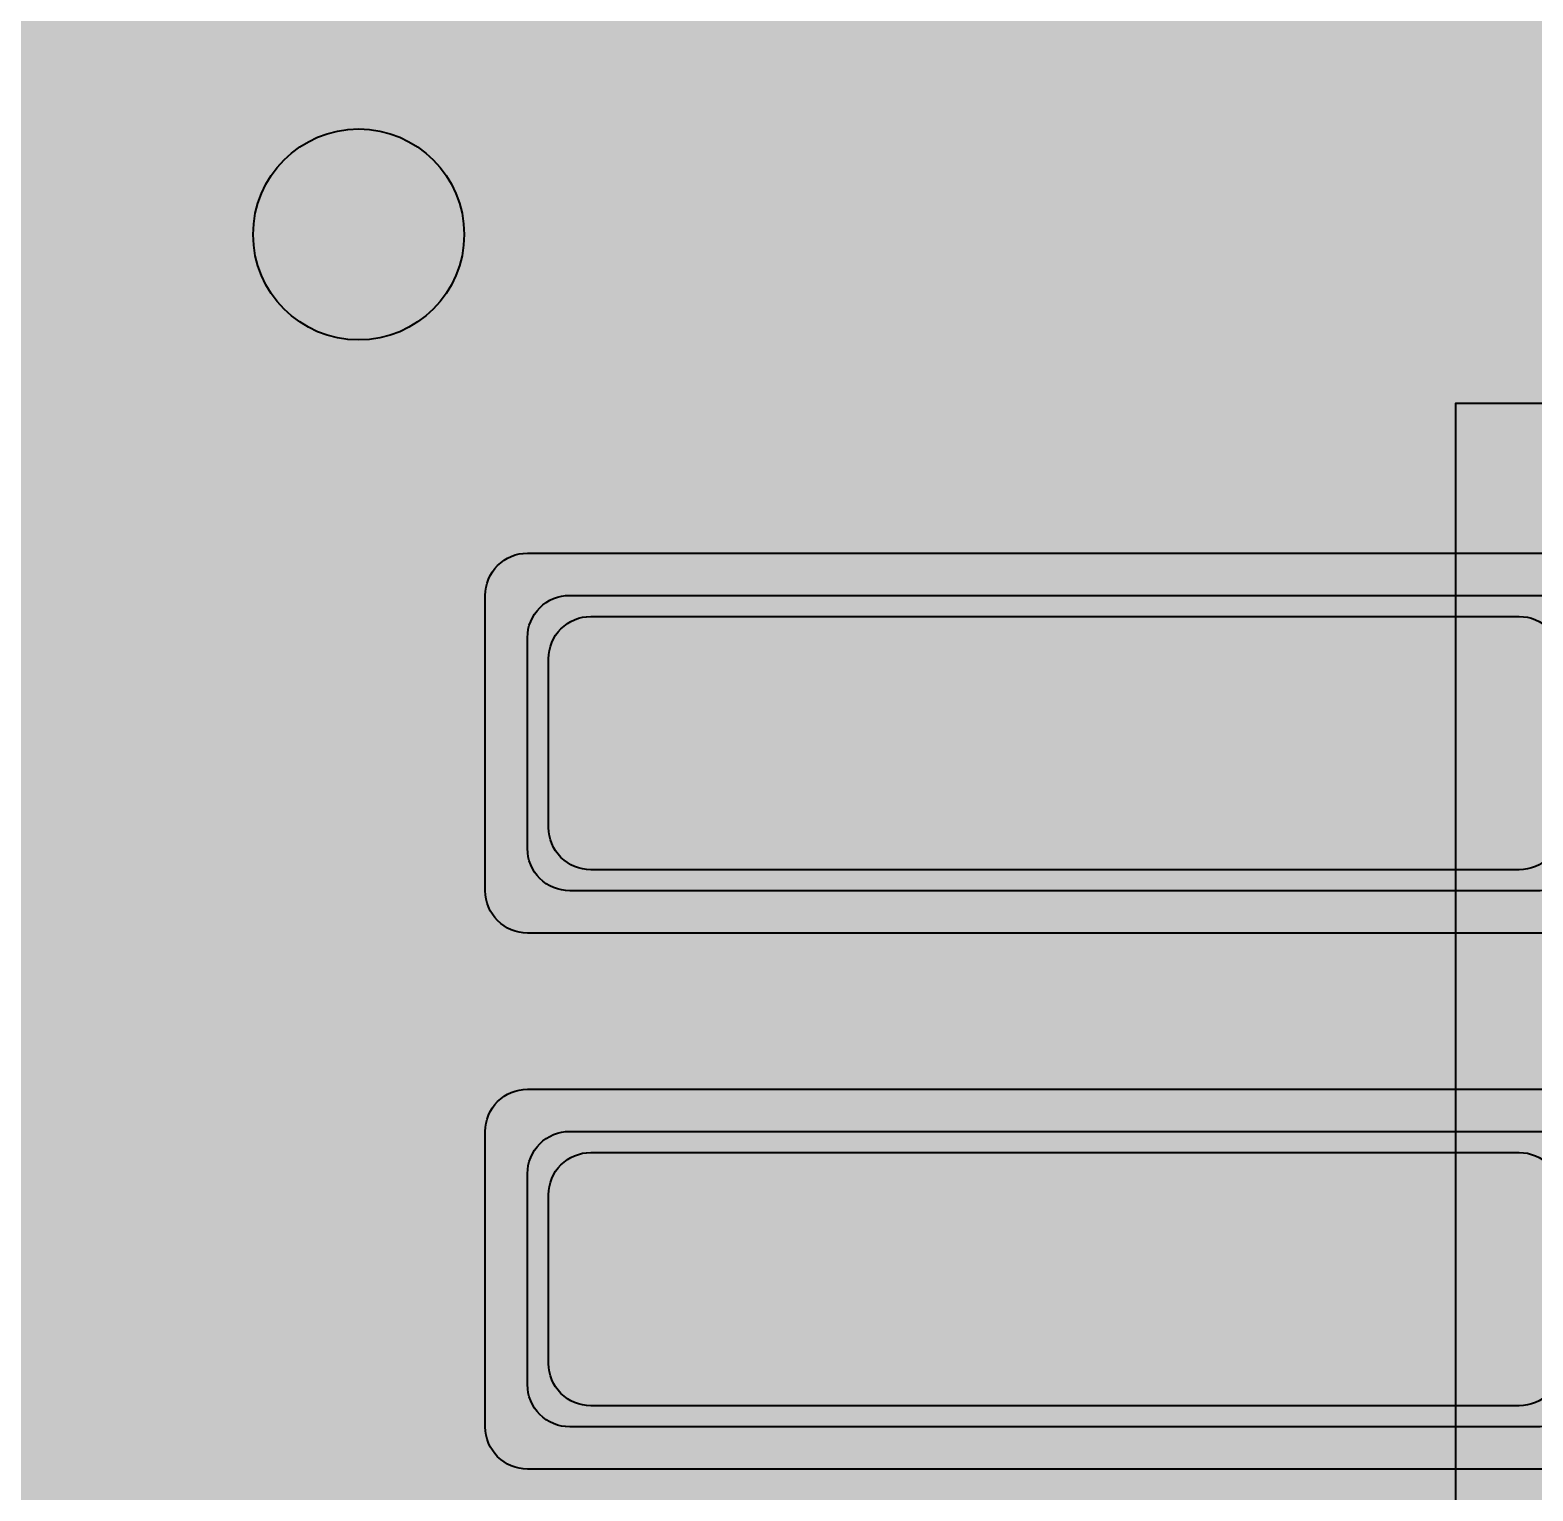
# Model space of a CAD drawing. Extents: x -28 to 199, y -61 to 255.
# Drawn here: x 136.471 to 140.033, y 102.673 to 106.134 of the extents above; entities that cross this region are included whole.
import ezdxf
from ezdxf.enums import TextEntityAlignment as Align

# ---------------------------------------------------------------- set-up
doc = ezdxf.new("R2010")
doc.units = 0
doc.header["$MEASUREMENT"] = 0
for name, color, linetype in [('ASSEMBLY_OUTLINES_TOP', 102, 'CONTINUOUS'), ('ASSEMBLY_PART_NUMBERS_BTM', 191, 'CONTINUOUS'), ('ASSEMBLY_PART_NUMBERS_TOP', 102, 'CONTINUOUS'), ('DRILL_DRAWING', 21, 'CONTINUOUS'), ('GENERATED_SILKSCREEN_BTM', 255, 'CONTINUOUS'), ('GENERATED_SILKSCREEN_TOP', 140, 'CONTINUOUS'), ('MOUNTING_HOLES_LAYER_2', 42, 'CONTINUOUS'), ('MOUNTING_HOLES_LAYER_3', 42, 'CONTINUOUS'), ('MOUNTING_HOLES_LAYER_BOT21', 42, 'CONTINUOUS'), ('MOUNTING_HOLES_LAYER_TOP', 42, 'CONTINUOUS'), ('PART_PADS_SMD_TOP', 150, 'CONTINUOUS'), ('PIN_NUMBERS_BTM', 8, 'CONTINUOUS'), ('PIN_NUMBERS_TOP', 8, 'CONTINUOUS'), ('PLACEMENT_OUTLINES_TOP', 130, 'CONTINUOUS'), ('PLANE_DATA_LAYER_2', 230, 'CONTINUOUS'), ('PLANE_SHAPES_LAYER_2', 230, 'CONTINUOUS'), ('PLANE_SHAPES_LAYER_3', 81, 'CONTINUOUS'), ('SILKSCREEN_OUTLINES_TOP', 150, 'CONTINUOUS'), ('SILKSCREEN_REF_DES_BTM', 211, 'CONTINUOUS'), ('SILKSCREEN_REF_DES_TOP', 150, 'CONTINUOUS'), ('SOLDERMASK_PADS_TOP', 180, 'CONTINUOUS'), ('SOLDERPASTE_PADS_TOP', 180, 'CONTINUOUS'), ('TRACES_LAYER_2', 230, 'CONTINUOUS'), ('TRACES_LAYER_3', 81, 'CONTINUOUS'), ('TRACES_LAYER_BOTTOM', 10, 'CONTINUOUS'), ('TRACES_LAYER_TOP', 150, 'CONTINUOUS')]:
    doc.layers.add(name, color=color, linetype=linetype)
doc.styles.add('COURIER_NEW', font='COUR.TTF')
doc.styles.add('VERIBEST_GERBER_0', font='txt')

msp = doc.modelspace()

# ---------------------------------------------------------------- hatches: boundary and pattern name
at = {"layer": 'MOUNTING_HOLES_LAYER_2'}
h = msp.add_hatch(color=256, dxfattribs=at)
edge = h.paths.add_edge_path()
edge.add_arc((137.25, 105.650002), 0.25, 0, 360)
at = {"layer": 'MOUNTING_HOLES_LAYER_3'}
h = msp.add_hatch(color=256, dxfattribs=at)
edge = h.paths.add_edge_path()
edge.add_arc((137.25, 105.650002), 0.25, 0, 360)
at = {"layer": 'MOUNTING_HOLES_LAYER_BOT21'}
h = msp.add_hatch(color=256, dxfattribs=at)
edge = h.paths.add_edge_path()
edge.add_arc((137.25, 105.650002), 0.25, 0, 360)
at = {"layer": 'MOUNTING_HOLES_LAYER_TOP'}
h = msp.add_hatch(color=256, dxfattribs=at)
edge = h.paths.add_edge_path()
edge.add_arc((137.25, 105.650002), 0.25, 0, 360)
at = {"layer": 'PLANE_DATA_LAYER_2'}
h = msp.add_hatch(color=256, dxfattribs=at)
h.paths.add_polyline_path([(136.977938, 104.900788, -0.0425166317903881), (136.97684, 104.887899, 0.0425189371191998), (136.969634, 104.803321), (136.969634, 103.8357, -0.1989099556854013), (136.947316, 103.781819), (133.471447, 100.30595, 0.1989122151386173), (133.325, 99.952397), (133.325, 93.813669, -0.1989099556853327), (133.302682, 93.759788), (129.846447, 90.303553, 0.1989122151386193), (129.7, 89.95), (129.7, 82.880885, -0.1989099556853327), (129.677682, 82.827004), (125.372996, 78.522318, -0.1989133663344686), (125.319114, 78.5), (124.008004, 78.5, -0.414213562373095), (123.931804, 78.5762), (123.931804, 78.576201, -0.198909955685367), (123.954122, 78.630082), (124.017393, 78.693353, 0.19891218827251), (124.141873, 78.993873), (124.141873, 81.897836, 0.1989121882725186), (124.017393, 82.198356), (121.315166, 84.900583, 0.1989121882725186), (121.014646, 85.025063), (118.085686, 85.025063, 0.1989121882725125), (117.785166, 84.900583), (115.869335, 82.984752, -0.1989133663344686), (115.815453, 82.962434), (111.980365, 82.962434, 0.1989121882725186), (111.679845, 82.837954), (103.605966, 74.764075, -0.6681819935816116), (103.475884, 74.817956), (103.475884, 75.719902, -0.198909955685367), (103.498202, 75.773783), (112.132258, 84.407839, 0.1989121882725186), (112.256738, 84.708359), (112.256738, 87.766792, -0.5791985093720466), (112.371403, 87.832571, 0.9207095428459576), (113.229816, 89.056434, -0.4687192040466884), (113.229816, 89.173566, 0.4687157595514411), (113.229816, 90.326434, -0.4687192040466884), (113.229816, 90.443566, 0.606460415148791), (112.947726, 91.743467, -0.3380635491738142), (112.891615, 91.816971), (112.891615, 91.816972, -0.1989099556853327), (112.913933, 91.870853), (113.850887, 92.807807, -0.4969605349260798), (113.971222, 92.791213, 0.0686227819462532), (114.033421, 92.709116), (117.000682, 89.741856, -0.198909955685367), (117.023, 89.687975), (117.023, 88.767429, -0.228048003750335), (116.994354, 88.707889, 2.854432025872091), (117.805646, 88.707889, -0.228048003750335), (117.777, 88.767429), (117.777, 89.875696, 0.1989121654681639), (117.666579, 90.142275), (114.699318, 93.109536, -0.1989099556853327), (114.677, 93.163417), (114.677, 100.732571, -0.228048003750335), (114.705646, 100.792111, 0.8407221043194625), (114.090183, 101.915205, -0.5141069145394279), (113.989386, 101.987326), (113.989386, 107.618063, -0.6172571328269955), (114.111169, 107.679126, 1.9943987198418727), (114.111169, 108.720874, -0.617257132826957), (113.989386, 108.781937), (113.989386, 126.654985, 0.032533120066096), (113.985795, 126.710116, -0.0325342524810923), (113.985151, 126.720001), (113.985151, 126.720002, -0.6681819935815638), (114.115233, 126.773883), (114.280695, 126.608421, 0.1989121654681736), (114.547274, 126.498), (122.056386, 126.498, -0.1989133663344687), (122.110268, 126.475682), (126.281524, 122.304426, -0.198909955685367), (126.303842, 122.250545), (126.303842, 122.119158, 0.1236662247943365), (126.348588, 121.941012, -0.1606780001424822), (126.356831, 121.893987, 0.3606560929037287), (126.788539, 121.185359, -0.7687174069834758), (126.778046, 121.038457, 7.647506935409171), (127.111461, 121.014641, -0.7687174069834617), (127.121954, 121.161543, 0.6405844281364371), (127.405646, 122.307889, -0.2280480037503427), (127.377, 122.367429), (127.377, 126.6738, -0.414213562373095), (127.4532, 126.75), (128.865978, 126.75, -0.414213562373095), (128.942178, 126.6738), (128.942178, 126.673799, -0.1989099556854013), (128.91986, 126.619918), (128.533421, 126.233479, 0.1989121654681667), (128.423, 125.9669), (128.423, 123.567429, -0.2280480037503427), (128.394354, 123.507889, 2.8544320258721156), (129.205646, 123.507889, -0.2280480037503427), (129.177, 123.567429), (129.177, 125.779179, -0.1989099556854013), (129.199318, 125.83306), (129.986579, 126.62032, 0.0741021212229936), (130.052722, 126.70963, -0.277099918590679), (130.119973, 126.75), (130.174273, 126.75, -0.403683824490227), (130.250423, 126.676549, 0.1956893404127855), (130.451391, 126.229628, -0.2050724899553478), (130.475, 126.174486), (130.475, 122.295253, 0.1989121882725126), (130.59948, 121.994733), (131.330527, 121.263686, -0.1989099556854013), (131.352845, 121.209805), (131.352845, 114.763663, -0.8295497216643613), (131.205645, 114.735997, 0.8295609199568306), (129.95, 114.500001), (129.95, 114.499999, 0.8295609199568306), (131.205645, 114.264003, -0.8295497216643613), (131.352845, 114.236337), (131.352845, 111.668815, -0.198909955685367), (131.330527, 111.614934), (130.692799, 110.977206, 0.1989121882725064), (130.568319, 110.676686), (130.568319, 108.164856, -0.5413714910477632), (130.461467, 108.095093, 0.5413712452295936), (129.55, 107.500001), (129.55, 107.499999, 0.5413712452295937), (130.461467, 106.904907, -0.5413714910477633), (130.568319, 106.835144), (130.568319, 97.583681, 0.1490008545897866), (130.64056, 97.346645, -0.1489978148350905), (130.653512, 97.304146), (130.653512, 97.304145, -0.1942207066511618), (130.632158, 97.251246, 0.5485069438402771), (130.888539, 96.185359, -0.7687174069834758), (130.878046, 96.038457, 7.647506935409185), (131.211461, 96.014641, -0.7687174069834617), (131.221954, 96.161543, 0.6100588580781182), (131.548609, 97.270372, -0.2050724899553477), (131.525, 97.325514), (131.525, 97.477, 0.1677021551964094), (131.434538, 97.739125, -0.1677006453007844), (131.418319, 97.786122), (131.418319, 99.596475, -0.6231693714019529), (131.541139, 99.656749, 0.6231768727902992), (132.75, 100.25, 0.2119397726903838), (132.503162, 100.806173, -0.3779195606310377), (132.491822, 100.906327, 0.943356937975585), (131.551481, 101.648536, -0.6897061753667568), (131.418319, 101.69915), (131.418319, 102.749052, -0.7432602490610456), (131.558052, 102.791123, 0.507237571601238), (132.605828, 102.741787, -0.1165650662333721), (132.633526, 102.76327, 0.0896815058504722), (132.757792, 102.84948), (133.304231, 103.395919, 0.1989121882725186), (133.428711, 103.696439), (133.428711, 113.150158, -0.198909955685367), (133.451029, 113.204039), (134.00052, 113.75353, 0.1989121882725125), (134.125, 114.05405), (134.125, 115.174486, -0.2050724899553477), (134.148609, 115.229628, 2.4974351542811806), (133.251391, 115.229628, -0.2050724899553478), (133.275, 115.174486), (133.275, 114.261653, -0.198909955685367), (133.252682, 114.207772), (132.703191, 113.658281, 0.1989121882725126), (132.578711, 113.357761), (132.578711, 103.904042, -0.1989099556853327), (132.556393, 103.850161), (132.460599, 103.754367, -0.3152207587686722), (132.374533, 103.739179, 0.3712566469041549), (131.558052, 103.508877, -0.7432602490609853), (131.418319, 103.550948), (131.418319, 110.469083, -0.1989099556854013), (131.440637, 110.522964), (132.078365, 111.160692, 0.1989121882725248), (132.202845, 111.461212), (132.202845, 119.995489, -0.6681819935816593), (132.332927, 120.04937), (136.401408, 115.980889, -0.1989099556853327), (136.423726, 115.927008), (136.423726, 114.512395, -0.1989099556853327), (136.401408, 114.458514), (135.933735, 113.990841, -0.6681819935816593), (135.803653, 114.044722), (135.803653, 114.044723, -0.0900388652559256), (135.808516, 114.071509, 4.621395072748782), (135.428491, 113.691484, -0.5237901792127903), (135.531477, 113.620147), (135.531477, 113.620146, -0.1989099556853327), (135.509159, 113.566265), (133.808701, 111.865807, 0.1989122151386246), (133.662254, 111.512254), (133.662254, 107.537746, 0.1989122151386246), (133.808701, 107.184193), (135.333909, 105.658985, -0.1650613667127099), (135.355574, 105.615061, 0.6437565302444234), (136.487538, 105.270109, -0.5051906878791393), (136.609743, 105.259398, 0.1480370251817164), (136.933858, 104.969889, -0.2917988228267626), (136.977938, 104.900789)], flags=0)
h.paths.add_polyline_path([(113.85, 87, -0.9999999999999999), (115.15, 87, -0.9999999999999999)], flags=0)
h.paths.add_polyline_path([(115.25, 125.5, -0.9999999999999999), (116.55000000000001, 125.5, -0.9999999999999999)], flags=0)
h.paths.add_polyline_path([(114.75, 123, -0.9999999999999999), (116.75, 123, -0.9999999999999999)], flags=0)
h.paths.add_polyline_path([(116.232776, 95.682577, 0.7726673183828902), (117.45, 95.999999), (117.45, 96, 0.7083066378647846), (116.29314, 96.40693, -0.531760018124995), (116.167224, 96.417423, 0.772667318382902), (114.95, 96.100001), (114.95, 96.1, 0.7083066378647764), (116.10686, 95.69307, -0.5317600181249857)], flags=0)
h.paths.add_polyline_path([(117.421331, 99.860255, 3.363991928619301), (117.304585, 100.560731, -0.5417095603560502), (117.178669, 100.539745, 3.3639919286193174), (117.295415, 99.839269, -0.5417095603560539)], flags=0)
h.paths.add_polyline_path([(117.44999999999999, 92.3, -0.9999999999999999), (118.75, 92.3, -0.9999999999999999)], flags=0)
h.paths.add_polyline_path([(119.55, 113.4, -0.9999999999999999), (120.85000000000001, 113.4, -0.9999999999999999)], flags=0)
h.paths.add_polyline_path([(119.75, 109.5, -0.9999999999999999), (121.25, 109.5, -0.9999999999999999)], flags=0)
h.paths.add_polyline_path([(120.35, 98.8, -0.9999999999999999), (121.65, 98.8, -0.9999999999999999)], flags=0)
h.paths.add_polyline_path([(120.35, 111.4, -0.9999999999999999), (121.65, 111.4, -0.9999999999999999)], flags=0)
h.paths.add_polyline_path([(120.457283, 123.057713, -0.5359062211731089), (120.330385, 123.05719, 1.3513703040546192), (119.123088, 121.573751, -0.3050494922752397), (119.170567, 121.503171), (119.170567, 121.50317, -0.198909955685367), (119.148249, 121.449289), (118.350727, 120.651767, 0.1989121882725187), (118.226247, 120.351247), (118.226247, 106.65885, -0.198909955685367), (118.203929, 106.604969), (117.471074, 105.872114, -0.205074051956066), (117.415388, 105.849817, 2.455220229755274), (118.05, 105.2), (118.05, 105.199998, 0.0059190874028198), (118.049817, 105.215386, -0.0058690278396138), (118.049796, 105.217175), (118.049796, 105.217193, -0.198909955685367), (118.072114, 105.271074), (118.951767, 106.150727, 0.1989121882725038), (119.076247, 106.451247), (119.076247, 120.143644, -0.198909955685367), (119.098565, 120.197525), (120.108818, 121.207778, -0.0494623730732118), (120.12045, 121.217311, 0.0494618080928846), (120.185326, 121.27048), (120.787867, 121.873021, 0.0494618080928846), (120.841036, 121.937897, -0.0494623730731728), (120.850569, 121.949529), (120.928926, 122.027886, -0.2050740519560306), (120.984612, 122.050183, 1.6971064696081972)], flags=0)
h.paths.add_polyline_path([(121.25, 117.75, -0.9999999999999999), (122.75, 117.75, -0.9999999999999999)], flags=0)
h.paths.add_polyline_path([(122.05, 111.4, -0.9999999999999999), (123.35000000000001, 111.4, -0.9999999999999999)], flags=0)
h.paths.add_polyline_path([(123.29571, 88.162026, 1.6796277836471416), (121.75, 89), (121.75, 88.999999, 0.2324567467697626), (122.139102, 88.20829, -0.3917746108587368), (122.156291, 88.106204, 0.1460189195089194), (122.05, 87.750001), (122.05, 87.75, 1.2874404369000827), (123.270422, 88.061638, -0.3917717789363406)], flags=0)
h.paths.add_polyline_path([(122.65, 105.6, 3.3327468859538776), (123.044022, 106.197474, -0.5991018826014798), (122.939092, 106.281417, 0.0458969718785636), (122.95, 106.399998), (122.95, 106.4, 0.9999999999999999), (121.65, 106.4, 0.2331537315633807), (121.904279, 105.88434, -0.74720291741978), (121.851814, 105.747931, 2.557353807463251), (122.45, 105.1, 0.2331537315633762), (122.195721, 105.61566, -0.74720291741978), (122.248186, 105.752069, 0.121739685827647), (122.555978, 105.802526, -0.599101882601538), (122.660908, 105.718583, 0.0458969718785636), (122.65, 105.600002)], flags=0)
h.paths.add_polyline_path([(123.776372, 102.215741, 2.268015238537925), (122.670454, 102.273947, -0.1736308664859839), (122.687772, 102.22558, -0.157828441953958), (122.673316, 102.180924, 1.8365540169308305), (123.763761, 102.123532, -0.3408039055902447)], flags=0)
h.paths.add_polyline_path([(125.85, 89.1, -0.9999999999999999), (127.15, 89.1, -0.9999999999999999)], flags=0)
h.paths.add_polyline_path([(126.05, 118.8, -0.9999999999999999), (127.35000000000001, 118.8, -0.9999999999999999)], flags=0)
h.paths.add_polyline_path([(126.25, 103.7, -0.9999999999999999), (127.55000000000001, 103.7, -0.9999999999999999)], flags=0)
h.paths.add_polyline_path([(126.35, 85.4, -0.9999999999999999), (127.65, 85.4, -0.9999999999999999)], flags=0)
h.paths.add_polyline_path([(126.35, 87.3, -0.9999999999999999), (127.65, 87.3, -0.9999999999999999)], flags=0)
h.paths.add_polyline_path([(126.75, 115.5, -0.9999999999999999), (128.25, 115.5, -0.9999999999999999)], flags=0)
h.paths.add_polyline_path([(127.25, 83.2, -0.9999999999999999), (128.55, 83.2, -0.9999999999999999)], flags=0)
h.paths.add_polyline_path([(129.5, 95.5), (129.5, 95.500001, 0.2347951257838049), (129.202889, 96.097823, -0.2347971625886518), (129.172702, 96.158562), (129.172702, 96.158563, -0.1989099556854013), (129.19502, 96.212444), (129.356027, 96.373451, 0.1989121882725038), (129.480507, 96.673971), (129.480507, 106.455132, 0.1989121882725038), (129.356027, 106.755652), (126.719253, 109.392426, -0.198909955685367), (126.696935, 109.446307), (126.696935, 110.90022, -0.67775882677704), (126.828419, 110.952662, 2.507233776086384), (126.828419, 111.847338, -0.6777588267769905), (126.696935, 111.89978), (126.696935, 112.86566, 0.1989121882725038), (126.572455, 113.16618), (124.983033, 114.755602, -0.1989099556854013), (124.960715, 114.809483), (124.960715, 119.828112, -0.198909955685367), (124.983033, 119.881993), (125.328926, 120.227886, -0.205074051956065), (125.384612, 120.250183, 2.4552148235298628), (124.75, 120.900002, 0.0059190874028197), (124.750183, 120.884614, -0.0058690278396127), (124.750204, 120.882825), (124.750204, 120.882807, -0.198909955685367), (124.727886, 120.828926), (124.494453, 120.595493, -0.6681819935815638), (124.364371, 120.649374), (124.364371, 120.717126, 0.1989121882725125), (124.239891, 121.017646), (123.147318, 122.110219, -0.198909955685367), (123.125, 122.1641), (123.125, 122.174486, -0.2050724899553477), (123.148609, 122.229628, 2.4974351542811517), (122.251391, 122.229628, -0.2050724899553829), (122.275, 122.174486), (122.275, 121.956497, 0.1989121882725126), (122.39948, 121.655977), (123.492053, 120.563404, -0.198909955685367), (123.514371, 120.509523), (123.514371, 114.406551, 0.19891218827251), (123.638851, 114.106031), (125.318568, 112.426314, -0.198909955685367), (125.340886, 112.372433), (125.340886, 108.878879, 0.1989121882725126), (125.465366, 108.578359), (127.852682, 106.191043, -0.1989099556853327), (127.875, 106.137162), (127.875, 101.425514, -0.2050724899553478), (127.851391, 101.370372, 0.8159834667607626), (128.527623, 100.291159, -0.5233351739894394), (128.630507, 100.219784), (128.630507, 96.881574, -0.1989099556853327), (128.608189, 96.827693), (128.405604, 96.625108, -0.1809134408217212), (128.357013, 96.602974, 0.147660489474916), (128.127329, 96.515812, -0.1654600424582982), (128.080857, 96.5), (127.85, 96.5, 0.1989121882725099), (127.54948, 96.37552), (127.49948, 96.32552, 0.1357250226602834), (127.387774, 96.128414, -0.5450822061688504), (127.266471, 96.087288, 1.9695384942564944), (127.217953, 94.87725, -0.3731724528837284), (127.317035, 94.864977, 0.4338714127250044), (128.266221, 94.847079, -0.3498081147665029), (128.360455, 94.859099, 0.5848883345755964)], flags=0)
h.paths.add_polyline_path([(130.373451, 92.726979, 7.377999984181714), (130.373451, 93.073021, -0.7612838800058466), (130.226549, 93.073021, 7.377999984181725), (130.226549, 92.726979, -0.7612838800058466)], flags=0)
at = {"layer": 'PLANE_SHAPES_LAYER_2'}
h = msp.add_hatch(color=256, dxfattribs=at)
h.paths.add_polyline_path([(169.5, 129.25), (149.5, 129.25), (142.25, 122), (142.25, 90.5), (147.5, 90.5), (147.5, 80), (154, 80), (154, 69.25), (131.75, 69.25), (131.75, 73.25), (121.25, 73.25), (121.25, 81), (110.5, 81), (110.5, 125.75), (106.5, 125.75), (106.5, 128.75), (93.5, 128.75), (93.5, 120.25), (91.75, 120.25), (91.75, 121.5), (80, 121.5), (80, 118.25), (73.25, 118.25), (73.25, 124.5), (67.5, 124.5), (67.5, 128), (57.75, 128), (57.75, 120.25), (55.25, 120.25), (55.25, 121.5), (47.5, 121.5), (47.5, 119), (35, 119), (35, 134.75), (32.75, 134.75), (32.75, 159.75), (29.25, 159.75), (29.25, 175.25), (22.5, 175.25), (22.5, 195.25), (17.25, 195.25), (17.25, 198), (22.5, 198), (22.5, 216.5), (40.25, 216.5), (40.25, 235.5), (54.5, 235.5), (54.5, 254), (87.25, 254), (87.25, 236.25), (86.25, 236.25), (86.25, 228.75), (81, 228.75), (81, 218.75), (95.25, 218.75), (95.25, 194.5), (87, 194.5), (87, 172), (131.1, 172), (131.1, 208.75), (115.5, 208.75), (115.5, 213.75), (106.75, 213.75), (106.75, 218.75), (110.25, 222.25), (110.25, 226.25), (142.5, 226.25), (142.5, 221.5), (160.5, 221.5), (160.5, 240.75), (169.5, 240.75)])
h.paths.add_polyline_path([(35.5, 149.5), (41.75, 149.5), (41.75, 152), (39.25, 152), (39.25, 154), (37.75, 154), (37.75, 152), (35.5, 152)], flags=16)
h.paths.add_polyline_path([(37.5, 125.75), (37.5, 128.75), (42.75, 128.75), (42.75, 125.75)], flags=16)
h.paths.add_polyline_path([(52, 127.75), (52, 130.75), (54.25, 130.75), (54.25, 127.75)], flags=16)
h.paths.add_polyline_path([(50.75, 219.5), (50.75, 226.5), (71.75, 226.5), (71.75, 219.5)], flags=16)
h.paths.add_polyline_path([(66.5, 150.75), (66.5, 177.5), (72.25, 177.5), (72.25, 150.75)], flags=16)
h.paths.add_polyline_path([(47.25, 185.25), (73, 185.25), (73, 188.25), (70.25, 188.25), (70.25, 191), (47.25, 191)], flags=16)
h.paths.add_polyline_path([(84.5, 208), (84.5, 212.75), (85, 212.75), (85, 208)], flags=16)
h.paths.add_polyline_path([(61.5, 137.25), (87.75, 137.25), (87.75, 140.5), (84.75, 140.5), (84.75, 143), (61.5, 143)], flags=16)
h.paths.add_polyline_path([(88.75, 127), (88.75, 130), (91, 130), (91, 127)], flags=16)
h.paths.add_polyline_path([(85.5, 130.25), (85.5, 132.5), (91, 132.5), (91, 130.25)], flags=16)
h.paths.add_polyline_path([(108.75, 142.25), (135.75, 142.25), (135.75, 145.75), (132.25, 145.75), (132.25, 149), (108.75, 149)], flags=16)
h.paths.add_polyline_path([(114.25, 126.75), (140.75, 126.75), (140.75, 129.75), (137.25, 129.75), (137.25, 133), (114.25, 133)], flags=16)
h.paths.add_polyline_path([(155.25, 180.25), (166.25, 180.25), (166.25, 186.25), (152.25, 186.25), (152.25, 183), (155.25, 183)], flags=16)
at = {"layer": 'PLANE_SHAPES_LAYER_3'}
h = msp.add_hatch(color=256, dxfattribs=at)
h.paths.add_polyline_path([(169.5, 129.25), (149.5, 129.25), (142.25, 122), (142.25, 90.5), (147.5, 90.5), (147.5, 80), (154, 80), (154, 69.25), (131.75, 69.25), (131.75, 73.25), (121.25, 73.25), (121.25, 81), (110.5, 81), (110.5, 125.75), (106.5, 125.75), (106.5, 128.75), (93.5, 128.75), (93.5, 120.25), (91.75, 120.25), (91.75, 121.5), (80, 121.5), (80, 118.25), (73.25, 118.25), (73.25, 124.5), (67.5, 124.5), (67.5, 127.75), (58.25, 127.75), (58.25, 130.25), (88.75, 130.25), (88.75, 127), (91, 127), (91, 132.5), (55, 132.5), (55, 131.25), (52, 131.25), (52, 127.75), (55, 127.75), (55, 127.25), (57.75, 127.25), (57.75, 120.25), (55.25, 120.25), (55.25, 121.5), (47.5, 121.5), (47.5, 119), (35, 119), (35, 134.75), (32.75, 134.75), (32.75, 159.75), (29.25, 159.75), (29.25, 175.25), (22.5, 175.25), (22.5, 195.25), (17.25, 195.25), (17.25, 198), (22.5, 198), (22.5, 216.5), (40.25, 216.5), (40.25, 235.5), (54.5, 235.5), (54.5, 254), (87.25, 254), (87.25, 236.25), (86.25, 236.25), (86.25, 228.75), (81, 228.75), (81, 218.75), (95.25, 218.75), (95.25, 194.5), (87, 194.5), (87, 172), (131.1, 172), (131.1, 208.75), (115.5, 208.75), (115.5, 213.75), (106.75, 213.75), (106.75, 218.75), (110.25, 222.25), (110.25, 226.25), (142.5, 226.25), (142.5, 221.5), (160.5, 221.5), (160.5, 240.75), (169.5, 240.75)])
h.paths.add_polyline_path([(35.5, 149.5), (41.75, 149.5), (41.75, 152), (39.25, 152), (39.25, 154), (37.75, 154), (37.75, 152), (35.5, 152)], flags=16)
h.paths.add_polyline_path([(37.5, 125.75), (37.5, 128.75), (42.75, 128.75), (42.75, 125.75)], flags=16)
h.paths.add_polyline_path([(50.75, 219.5), (50.75, 226.5), (71.75, 226.5), (71.75, 219.5)], flags=16)
h.paths.add_polyline_path([(66.5, 150.75), (66.5, 177.5), (72.25, 177.5), (72.25, 150.75)], flags=16)
h.paths.add_polyline_path([(47.25, 185.25), (73, 185.25), (73, 188.25), (70.25, 188.25), (70.25, 191), (47.25, 191)], flags=16)
h.paths.add_polyline_path([(84.5, 208), (84.5, 212.75), (85, 212.75), (85, 208)], flags=16)
h.paths.add_polyline_path([(61.5, 137.25), (87.75, 137.25), (87.75, 140.5), (84.75, 140.5), (84.75, 143), (61.5, 143)], flags=16)
h.paths.add_polyline_path([(108.75, 142.25), (135.75, 142.25), (135.75, 145.75), (132.25, 145.75), (132.25, 149), (108.75, 149)], flags=16)
h.paths.add_polyline_path([(114.25, 126.75), (140.75, 126.75), (140.75, 129.75), (137.25, 129.75), (137.25, 133), (114.25, 133)], flags=16)
h.paths.add_polyline_path([(155.25, 180.25), (166.25, 180.25), (166.25, 186.25), (152.25, 186.25), (152.25, 183), (155.25, 183)], flags=16)

# ---------------------------------------------------------------- linework, layer by layer
at = {"layer": 'ASSEMBLY_OUTLINES_TOP', "const_width": 0.2}
msp.add_lwpolyline([(139.850002, 94.75), (139.850002, 105.25), (147.450002, 105.25), (147.450002, 94.75)], close=True, dxfattribs=at)
at = {"layer": 'GENERATED_SILKSCREEN_BTM', "const_width": 0.15}
for points in [[(140.3736, 106.0764), (140.104, 106.0764), (140.1, 106.0756), (140.0984, 106.0748), (140.0968, 106.074), (140.0936, 106.0732), (139.9584, 105.9636), (139.956, 105.9596), (139.9552, 105.9564), (139.9536, 105.954), (139.9528, 105.9508), (139.9528, 105.786), (139.9536, 105.7836), (139.9552, 105.778), (139.956, 105.774), (139.9584, 105.7724), (140.076, 105.6764), (139.9584, 105.5804), (139.9576, 105.5788), (139.956, 105.5772), (139.9552, 105.5764), (139.9552, 105.5748), (139.9536, 105.5692), (139.9528, 105.5668), (139.9528, 105.402), (139.9536, 105.398), (139.9552, 105.3948), (139.956, 105.3916), (139.9584, 105.3892), (140.0936, 105.2796), (140.0968, 105.278), (140.0976, 105.2772), (140.1, 105.2772), (140.1008, 105.2764), (140.1016, 105.2764), (140.104, 105.2764), (140.3736, 105.2764)], [(140.108, 105.6924), (139.9848, 105.794), (139.9848, 105.9428), (140.1096, 106.0436)], [(140.1096, 105.3092), (139.9848, 105.41), (139.9848, 105.5588), (140.108, 105.6604)], [(137.4668, 105.0136), (137.3324, 105.1232), (137.3292, 105.124), (137.3276, 105.1248), (137.326, 105.1256), (137.3228, 105.1264), (137.0532, 105.1264), (137.05, 105.1256), (137.0484, 105.1248), (137.046, 105.124), (137.0428, 105.1232), (136.9084, 105.0136), (136.906, 105.0096), (136.9052, 105.0064), (136.9036, 105.004), (136.9028, 105.0008), (136.9028, 104.452), (136.9036, 104.4496), (136.9052, 104.444), (136.906, 104.4424), (136.9084, 104.4392), (137.0428, 104.3296), (137.046, 104.3288), (137.0484, 104.328), (137.0492, 104.3272), (137.0508, 104.3264), (137.0532, 104.3264), (137.3228, 104.3264), (137.326, 104.3272), (137.3292, 104.328), (137.3324, 104.3296), (137.4668, 104.4392), (137.4692, 104.4408), (137.47, 104.4416), (137.4716, 104.444), (137.4732, 104.4496), (137.474, 104.452), (137.474, 105.0008), (137.4732, 105.004), (137.4716, 105.0064), (137.4708, 105.0096), (137.4668, 105.0136)], [(137.7988, 105.1232), (137.6644, 105.0136), (137.6612, 105.0096), (137.6596, 105.0032), (137.6604, 104.9984), (137.662, 104.9944), (137.6644, 104.9912), (137.6684, 104.988), (137.6724, 104.9856), (137.6764, 104.9848), (137.6804, 104.9848), (137.6836, 104.9872), (137.8148, 105.0936), (138.074, 105.0936), (138.1972, 104.9928), (138.1972, 104.7056), (138.0884, 104.7944), (138.0852, 104.7952), (138.0836, 104.796), (138.0828, 104.796), (138.0828, 104.7968), (138.0788, 104.7976), (137.8092, 104.7976), (137.806, 104.7968), (137.806, 104.796), (137.8044, 104.796), (137.802, 104.7952), (137.7996, 104.7944), (137.6644, 104.6856), (137.6636, 104.6832), (137.662, 104.6824), (137.6612, 104.6816), (137.6612, 104.68), (137.6596, 104.6744), (137.6588, 104.672), (137.6588, 104.452), (137.6596, 104.448), (137.6612, 104.4448), (137.662, 104.4416), (137.6644, 104.4392), (137.7988, 104.3296), (137.8028, 104.328), (137.8036, 104.3272), (137.806, 104.3272), (137.8068, 104.3264), (137.8076, 104.3264), (137.8092, 104.3264), (138.0788, 104.3264), (138.082, 104.3272), (138.0852, 104.328), (138.0884, 104.3296), (138.2228, 104.4392), (138.2252, 104.4408), (138.226, 104.4416), (138.2276, 104.444), (138.2292, 104.4496), (138.23, 104.452), (138.23, 105.0008), (138.2292, 105.0048), (138.2276, 105.008), (138.226, 105.0096), (138.2252, 105.0112), (138.2228, 105.0136), (138.0884, 105.1232), (138.0852, 105.124), (138.0836, 105.1248), (138.082, 105.1256), (138.0788, 105.1264), (137.8092, 105.1264), (137.806, 105.1256), (137.8044, 105.1248), (137.802, 105.124), (137.7988, 105.1232)], [(138.8444, 104.3296), (138.9796, 104.4392), (138.982, 104.4408), (138.9836, 104.4432), (138.9844, 104.4456), (138.9844, 104.448), (138.9836, 104.4536), (138.9804, 104.4592), (138.9764, 104.4632), (138.9716, 104.4664), (138.966, 104.4672), (138.9604, 104.4656), (138.83, 104.3592), (138.5716, 104.3592), (138.4468, 104.46), (138.4468, 104.6088), (138.57, 104.7104), (138.7028, 104.7104), (138.7092, 104.712), (138.7132, 104.7152), (138.7156, 104.7208), (138.7164, 104.7264), (138.7156, 104.732), (138.7132, 104.7368), (138.7092, 104.7408), (138.7028, 104.7424), (138.57, 104.7424), (138.4468, 104.844), (138.4468, 104.9928), (138.5716, 105.0936), (138.83, 105.0936), (138.9604, 104.9872), (138.966, 104.9856), (138.9716, 104.9864), (138.9764, 104.9888), (138.9804, 104.9936), (138.9836, 104.9984), (138.9844, 105.004), (138.9844, 105.0072), (138.9836, 105.0096), (138.982, 105.012), (138.9796, 105.0136), (138.8444, 105.1232), (138.842, 105.124), (138.8396, 105.1248), (138.8388, 105.1256), (138.8356, 105.1264), (138.566, 105.1264), (138.562, 105.1256), (138.5604, 105.1248), (138.5588, 105.124), (138.5556, 105.1232), (138.4204, 105.0136), (138.418, 105.0096), (138.4172, 105.0064), (138.4156, 105.004), (138.4148, 105.0008), (138.4148, 104.836), (138.4156, 104.8336), (138.4172, 104.828), (138.418, 104.824), (138.4204, 104.8224), (138.538, 104.7264), (138.4204, 104.6304), (138.4196, 104.6288), (138.418, 104.6272), (138.4172, 104.6264), (138.4172, 104.6248), (138.4156, 104.6192), (138.4148, 104.6168), (138.4148, 104.452), (138.4156, 104.448), (138.4172, 104.4448), (138.418, 104.4416), (138.4204, 104.4392), (138.5556, 104.3296), (138.5588, 104.328), (138.5596, 104.3272), (138.562, 104.3272), (138.5628, 104.3264), (138.5636, 104.3264), (138.566, 104.3264), (138.8356, 104.3264), (138.8388, 104.3272), (138.842, 104.328), (138.8444, 104.3296)], [(139.1756, 104.8224), (139.1732, 104.824), (139.1724, 104.828), (139.1708, 104.832), (139.17, 104.836), (139.17, 105.0008), (139.1708, 105.0048), (139.1724, 105.0072), (139.1724, 105.0096), (139.1732, 105.0104), (139.1748, 105.0112), (139.1756, 105.0128), (139.3116, 105.1232), (139.3156, 105.1248), (139.3188, 105.1256), (139.322, 105.1264), (139.7252, 105.1264), (139.7324, 105.1248), (139.7372, 105.1208), (139.7412, 105.116), (139.7428, 105.1104), (139.7428, 104.3424), (139.7412, 104.336), (139.7372, 104.332), (139.7324, 104.3296), (139.7268, 104.3288), (139.7204, 104.3296), (139.7148, 104.332), (139.7108, 104.336), (139.7092, 104.3424), (139.7092, 104.7104), (139.3332, 104.7104), (139.202, 104.3376), (139.1988, 104.332), (139.1932, 104.3288), (139.1876, 104.328), (139.182, 104.3296), (139.1772, 104.332), (139.1732, 104.336), (139.1716, 104.3416), (139.1724, 104.348), (139.3036, 104.7208), (139.1756, 104.8224)], [(137.4412, 104.9928), (137.4412, 104.46), (137.394, 104.42), (137.0068, 105.0512), (137.0596, 105.0936), (137.318, 105.0936), (137.4412, 104.9928)], [(139.7092, 105.0936), (139.3268, 105.0936), (139.202, 104.9928), (139.202, 104.844), (139.3268, 104.7424), (139.7092, 104.7424), (139.7092, 105.0936)], [(137.3684, 104.3992), (137.318, 104.3592), (137.0596, 104.3592), (136.9348, 104.46), (136.9348, 104.9928), (136.982, 105.0304), (137.3684, 104.3992)], [(138.1972, 104.664), (138.1972, 104.46), (138.074, 104.3592), (137.8156, 104.3592), (137.6908, 104.46), (137.6908, 104.664), (137.8156, 104.7656), (138.074, 104.7656), (138.1972, 104.664)], [(137.4652, 103.0704), (137.4668, 103.0648), (137.466, 103.0592), (137.4628, 103.0544), (137.458, 103.0512), (137.4524, 103.0496), (137.4468, 103.0488), (137.442, 103.0504), (137.438, 103.0552), (137.0068, 103.8224), (137.0052, 103.8264), (137.0052, 103.8296), (137.0052, 103.8328), (137.0068, 103.836), (137.0092, 103.8408), (137.0124, 103.844), (137.0164, 103.8456), (137.0204, 103.8464), (137.5604, 103.8464), (137.566, 103.8448), (137.5708, 103.8408), (137.5732, 103.836), (137.574, 103.8296), (137.5732, 103.824), (137.5708, 103.8184), (137.566, 103.8144), (137.5604, 103.8136), (137.0476, 103.8136), (137.4652, 103.0704)], [(138.19, 103.0496), (138.3252, 103.1592), (138.3276, 103.1608), (138.3292, 103.1632), (138.33, 103.1656), (138.33, 103.168), (138.3292, 103.1736), (138.326, 103.1792), (138.322, 103.1832), (138.3172, 103.1864), (138.3116, 103.1872), (138.306, 103.1856), (138.1756, 103.0792), (137.9172, 103.0792), (137.7924, 103.18), (137.7924, 103.3288), (137.9156, 103.4304), (138.0484, 103.4304), (138.0548, 103.432), (138.0588, 103.4352), (138.0612, 103.4408), (138.062, 103.4464), (138.0612, 103.452), (138.0588, 103.4568), (138.0548, 103.4608), (138.0484, 103.4624), (137.9156, 103.4624), (137.7924, 103.564), (137.7924, 103.7128), (137.9172, 103.8136), (138.1756, 103.8136), (138.306, 103.7072), (138.3116, 103.7056), (138.3172, 103.7064), (138.322, 103.7088), (138.326, 103.7136), (138.3292, 103.7184), (138.33, 103.724), (138.33, 103.7272), (138.3292, 103.7296), (138.3276, 103.732), (138.3252, 103.7336), (138.19, 103.8432), (138.1876, 103.844), (138.1852, 103.8448), (138.1844, 103.8456), (138.1812, 103.8464), (137.9116, 103.8464), (137.9076, 103.8456), (137.906, 103.8448), (137.9044, 103.844), (137.9012, 103.8432), (137.766, 103.7336), (137.7636, 103.7296), (137.7628, 103.7264), (137.7612, 103.724), (137.7604, 103.7208), (137.7604, 103.556), (137.7612, 103.5536), (137.7628, 103.548), (137.7636, 103.544), (137.766, 103.5424), (137.8836, 103.4464), (137.766, 103.3504), (137.7652, 103.3488), (137.7636, 103.3472), (137.7628, 103.3464), (137.7628, 103.3448), (137.7612, 103.3392), (137.7604, 103.3368), (137.7604, 103.172), (137.7612, 103.168), (137.7628, 103.1648), (137.7636, 103.1616), (137.766, 103.1592), (137.9012, 103.0496), (137.9044, 103.048), (137.9052, 103.0472), (137.9076, 103.0472), (137.9084, 103.0464), (137.9092, 103.0464), (137.9116, 103.0464), (138.1812, 103.0464), (138.1844, 103.0472), (138.1876, 103.048), (138.19, 103.0496)], [(138.6564, 103.8432), (138.522, 103.7336), (138.5196, 103.7296), (138.5188, 103.7264), (138.5172, 103.724), (138.5164, 103.7208), (138.5164, 103.6112), (138.5172, 103.608), (138.5188, 103.6032), (138.5196, 103.5992), (138.522, 103.5976), (139.0548, 103.1648), (139.0548, 103.0792), (138.5324, 103.0792), (138.5268, 103.0776), (138.522, 103.0744), (138.5196, 103.0688), (138.5188, 103.0624), (138.5196, 103.0568), (138.522, 103.0512), (138.5268, 103.048), (138.5324, 103.0464), (139.0716, 103.0464), (139.078, 103.048), (139.082, 103.052), (139.086, 103.056), (139.0876, 103.0624), (139.0876, 103.172), (139.0868, 103.1744), (139.0852, 103.18), (139.0836, 103.1824), (139.0828, 103.184), (139.0804, 103.1856), (138.5484, 103.6192), (138.5484, 103.7128), (138.6732, 103.8136), (138.9316, 103.8136), (139.062, 103.7072), (139.0676, 103.7056), (139.0732, 103.7064), (139.078, 103.7088), (139.082, 103.7136), (139.0844, 103.7184), (139.0852, 103.724), (139.0844, 103.7296), (139.0828, 103.732), (139.0804, 103.7336), (138.946, 103.8432), (138.9428, 103.844), (138.9412, 103.8448), (138.9396, 103.8456), (138.9364, 103.8464), (138.6668, 103.8464), (138.6636, 103.8456), (138.662, 103.8448), (138.6596, 103.844), (138.6564, 103.8432)], [(139.7004, 103.0496), (139.8348, 103.1592), (139.8388, 103.1616), (139.8396, 103.1648), (139.8412, 103.168), (139.842, 103.172), (139.842, 103.7208), (139.8412, 103.7248), (139.8396, 103.728), (139.838, 103.7296), (139.8372, 103.7312), (139.8356, 103.7336), (139.7004, 103.8432), (139.698, 103.844), (139.6956, 103.8448), (139.6948, 103.8456), (139.6916, 103.8464), (139.422, 103.8464), (139.418, 103.8456), (139.4164, 103.8448), (139.414, 103.844), (139.4116, 103.8432), (139.2764, 103.7336), (139.2732, 103.7296), (139.2716, 103.7232), (139.2724, 103.7184), (139.274, 103.7144), (139.2764, 103.7112), (139.2804, 103.708), (139.2844, 103.7056), (139.2884, 103.7048), (139.2924, 103.7048), (139.2956, 103.7072), (139.4276, 103.8136), (139.686, 103.8136), (139.8092, 103.7128), (139.8092, 103.18), (139.686, 103.0792), (139.4276, 103.0792), (139.2956, 103.1856), (139.2924, 103.1872), (139.2884, 103.188), (139.2844, 103.1872), (139.2804, 103.1848), (139.2764, 103.1816), (139.274, 103.1776), (139.2724, 103.1728), (139.2716, 103.168), (139.2732, 103.1632), (139.2764, 103.1592), (139.4116, 103.0496), (139.4148, 103.048), (139.4156, 103.0472), (139.418, 103.0472), (139.4188, 103.0464), (139.4196, 103.0464), (139.422, 103.0464), (139.6916, 103.0464), (139.6948, 103.0472), (139.698, 103.048), (139.7004, 103.0496)]]:
    msp.add_lwpolyline(points, dxfattribs=at)
at = {"layer": 'GENERATED_SILKSCREEN_TOP', "const_width": 0.15}
for points in [[(137.8136, 106.2936), (137.6904, 106.1928), (137.6904, 105.66), (137.8136, 105.5592), (138.072, 105.5592), (138.204, 105.6656), (138.2072, 105.6672), (138.2112, 105.668), (138.2152, 105.6672), (138.2192, 105.6648), (138.2232, 105.6616), (138.2256, 105.6576), (138.2272, 105.6528), (138.228, 105.648), (138.2264, 105.6432), (138.2232, 105.6392), (138.088, 105.5296), (138.0848, 105.528), (138.084, 105.5272), (138.0816, 105.5272), (138.0808, 105.5264), (138.08, 105.5264), (138.0776, 105.5264), (137.808, 105.5264), (137.8048, 105.5272), (137.8016, 105.528), (137.7992, 105.5296)], [(138.2264, 106.2096), (138.228, 106.2032), (138.2272, 106.1984), (138.2256, 106.1944), (138.2232, 106.1912), (138.2192, 106.188), (138.2152, 106.1856), (138.2112, 106.1848), (138.2072, 106.1848), (138.204, 106.1872), (138.072, 106.2936)], [(138.568, 106.2936), (138.4448, 106.1928), (138.4448, 105.9056), (138.5536, 105.9944), (138.5568, 105.9952), (138.5584, 105.996), (138.5592, 105.996), (138.5592, 105.9968), (138.5632, 105.9976), (138.8328, 105.9976), (138.836, 105.9968), (138.836, 105.996), (138.8376, 105.996), (138.84, 105.9952), (138.8424, 105.9944), (138.9776, 105.8856), (138.9784, 105.8832), (138.98, 105.8824), (138.9808, 105.8816), (138.9808, 105.88), (138.9824, 105.8744), (138.9832, 105.872), (138.9832, 105.652), (138.9824, 105.648), (138.9808, 105.6448), (138.98, 105.6416), (138.9776, 105.6392), (138.8432, 105.5296), (138.8392, 105.528), (138.8384, 105.5272), (138.8368, 105.5272), (138.8352, 105.5264), (138.8344, 105.5264), (138.8328, 105.5264), (138.5632, 105.5264), (138.56, 105.5272), (138.5568, 105.528), (138.5536, 105.5296), (138.4192, 105.6392), (138.4176, 105.6408), (138.416, 105.6416), (138.4144, 105.644), (138.4128, 105.6496), (138.412, 105.652), (138.412, 106.2008), (138.4128, 106.2048), (138.4144, 106.208), (138.416, 106.2096)], [(138.9816, 106.2096), (138.9824, 106.2032), (138.9816, 106.1984), (138.98, 106.1944), (138.9776, 106.1912), (138.9736, 106.188), (138.9696, 106.1856), (138.9656, 106.1848), (138.9616, 106.1848), (138.9584, 106.1872), (138.8272, 106.2936)], [(139.2008, 106.1928), (139.2008, 105.66), (139.248, 105.62), (139.6352, 106.2512), (139.5824, 106.2936), (139.324, 106.2936), (139.2008, 106.1928)], [(139.2736, 105.5992), (139.324, 105.5592), (139.5824, 105.5592), (139.7072, 105.66), (139.7072, 106.1928), (139.66, 106.2304), (139.2736, 105.5992)], [(137.7992, 105.5296), (137.6648, 105.6392), (137.6608, 105.6416), (137.66, 105.6448), (137.6584, 105.648), (137.6576, 105.652), (137.6576, 106.2008), (137.6584, 106.2048), (137.66, 106.208), (137.6616, 106.2096)], [(139.736, 106.2096), (139.7368, 106.2064), (139.7384, 106.204), (139.7392, 106.2008), (139.7392, 105.652), (139.7384, 105.6496), (139.7368, 105.644), (139.736, 105.6424), (139.7336, 105.6392), (139.5992, 105.5296), (139.596, 105.5288), (139.5944, 105.528), (139.5928, 105.5272), (139.5912, 105.5264), (139.5888, 105.5264), (139.3192, 105.5264), (139.316, 105.5272), (139.3128, 105.528), (139.3096, 105.5296), (139.1752, 105.6392), (139.1736, 105.6408), (139.172, 105.6416), (139.1704, 105.644), (139.1688, 105.6496), (139.168, 105.652), (139.168, 106.2008), (139.1688, 106.204), (139.1704, 106.2064), (139.172, 106.2096)], [(138.4448, 105.864), (138.4448, 105.66), (138.568, 105.5592), (138.8264, 105.5592), (138.9512, 105.66), (138.9512, 105.864), (138.8264, 105.9656), (138.568, 105.9656), (138.4448, 105.864)]]:
    msp.add_lwpolyline(points, dxfattribs=at)
msp.add_lwpolyline([(146.258916, 105.249995), (139.850007, 105.249995), (139.850007, 104.87), (139.849997, 104.87), (139.849997, 105.25, -0.4142135624), (139.850002, 105.250005), (146.258901, 105.250005, 1.06046e-05), (146.258916, 105.249995)], format="xyb", dxfattribs=at)
for points in [[(139.849997, 103.6), (139.849997, 104.02), (139.850007, 104.02), (139.850007, 103.6)], [(139.849997, 102.33), (139.849997, 102.75), (139.850007, 102.75), (139.850007, 102.33)]]:
    msp.add_lwpolyline(points, close=True, dxfattribs=at)
at = {"layer": 'MOUNTING_HOLES_LAYER_2'}
msp.add_circle((137.25, 105.650002), 0.25, dxfattribs=at)
at = {"layer": 'MOUNTING_HOLES_LAYER_3'}
msp.add_circle((137.25, 105.650002), 0.25, dxfattribs=at)
at = {"layer": 'MOUNTING_HOLES_LAYER_BOT21'}
msp.add_circle((137.25, 105.650002), 0.25, dxfattribs=at)
at = {"layer": 'MOUNTING_HOLES_LAYER_TOP'}
msp.add_circle((137.25, 105.650002), 0.25, dxfattribs=at)
at = {"layer": 'PART_PADS_SMD_TOP'}
for points in [[(140.150002, 104.195, -0.4142135624), (140.050002, 104.095), (137.750002, 104.095, -0.4142135624), (137.650002, 104.195), (137.650002, 104.695, -0.4142135624), (137.750002, 104.795), (140.050002, 104.795, -0.4142135624), (140.150002, 104.695)], [(140.150002, 102.925, -0.4142135624), (140.050002, 102.825), (137.750002, 102.825, -0.4142135624), (137.650002, 102.925), (137.650002, 103.425, -0.4142135624), (137.750002, 103.525), (140.050002, 103.525, -0.4142135624), (140.150002, 103.425)]]:
    msp.add_lwpolyline(points, format="xyb", close=True, dxfattribs=at)
at = {"layer": 'PLACEMENT_OUTLINES_TOP'}
msp.add_lwpolyline([(139.850002, 94.75), (139.850002, 105.25), (147.450002, 105.25), (147.450002, 94.75)], close=True, dxfattribs=at)
at = {"layer": 'SILKSCREEN_OUTLINES_TOP'}
msp.add_lwpolyline([(139.850002, 94.75), (139.850002, 105.25), (147.450002, 105.25), (147.450002, 94.75)], close=True, dxfattribs=at)
at = {"layer": 'SOLDERMASK_PADS_TOP'}
for points in [[(140.250002, 104.095, -0.4142135624), (140.150002, 103.995), (137.650002, 103.995, -0.4142135624), (137.550002, 104.095), (137.550002, 104.795, -0.4142135624), (137.650002, 104.895), (140.150002, 104.895, -0.4142135624), (140.250002, 104.795)], [(140.250002, 102.825, -0.4142135624), (140.150002, 102.725), (137.650002, 102.725, -0.4142135624), (137.550002, 102.825), (137.550002, 103.525, -0.4142135624), (137.650002, 103.625), (140.150002, 103.625, -0.4142135624), (140.250002, 103.525)]]:
    msp.add_lwpolyline(points, format="xyb", close=True, dxfattribs=at)
at = {"layer": 'SOLDERPASTE_PADS_TOP'}
for points in [[(140.100002, 104.245, -0.4142135624), (140.000002, 104.145), (137.800002, 104.145, -0.4142135624), (137.700002, 104.245), (137.700002, 104.645, -0.4142135624), (137.800002, 104.745), (140.000002, 104.745, -0.4142135624), (140.100002, 104.645)], [(140.100002, 102.975, -0.4142135624), (140.000002, 102.875), (137.800002, 102.875, -0.4142135624), (137.700002, 102.975), (137.700002, 103.375, -0.4142135624), (137.800002, 103.475), (140.000002, 103.475, -0.4142135624), (140.100002, 103.375)]]:
    msp.add_lwpolyline(points, format="xyb", close=True, dxfattribs=at)
at = {"layer": 'TRACES_LAYER_2', "const_width": 0.5}
msp.add_lwpolyline([(123.4, 78), (125.557784, 78), (130.2, 82.642216), (130.2, 89.95), (133.825, 93.575), (133.825, 99.952397), (137.469634, 103.597031), (137.469634, 104.803321), (137.562315, 104.896002), (137.562318, 104.896002), (138.004, 105.337684), (138.004, 105.96232), (137.562318, 106.404002), (137.562315, 106.404002), (137.469634, 106.496683), (137.469634, 108.039315), (135.691659, 109.81729), (135.68271, 109.81729), (135.1, 110.4)], dxfattribs=at)
at = {"layer": 'TRACES_LAYER_3', "const_width": 0.5}
msp.add_lwpolyline([(126.5, 89.1), (126.5, 92.225734), (129.020266, 94.746), (129.062318, 94.746), (129.504, 95.187682), (129.504, 95.229734), (129.576009, 95.301743), (129.576009, 96.715134), (130.999815, 98.13894), (132.717606, 98.13894), (137.31204, 102.733374), (137.31204, 104.645727), (137.562315, 104.896002), (137.562318, 104.896002), (138.004, 105.337684), (138.004, 105.96232), (136.141387, 107.824933), (136.141387, 108.889985), (135.865686, 109.165686)], dxfattribs=at)
at = {"layer": 'TRACES_LAYER_BOTTOM'}
for points, const_width in [([(138.6, 106.75), (138.6, 99.999951), (137.223001, 98.622952), (135.988013, 98.622952), (134.865061, 97.5), (129.531065, 97.5), (128.204065, 96.173), (126.02977, 96.173), (125.630863, 96.571907), (123.335047, 96.571907), (122.908437, 96.998517)], 0.254), ([(129.75, 100.1), (131.50493, 98.34507), (134.637131, 98.34507), (135.664966, 99.372905), (136.684735, 99.372905), (137.401611, 100.089781), (137.401611, 103.04571), (136.697321, 103.75), (135.35, 103.75)], 0.35)]:
    msp.add_lwpolyline(points, dxfattribs=dict(at, const_width=const_width))
at = {"layer": 'TRACES_LAYER_TOP'}
for points, const_width in [([(136, 105.7), (136.704002, 106.404002), (137.562318, 106.404002), (138.004, 105.96232), (138.004, 105.962317), (138.266317, 105.7), (139.845159, 105.7), (141.277095, 104.268064), (141.277095, 95.77788), (144.389065, 92.66591), (144.389065, 91.910935), (145, 91.3)], 0.5), ([(138.900002, 103.175), (136.6375, 103.175), (136.4625, 103), (135.2, 103)], 0.35), ([(138.900002, 103.175), (140.027, 103.175), (140.478126, 102.723874), (140.478126, 95.582946), (142.7, 93.361072), (142.7, 92.25)], 0.35)]:
    msp.add_lwpolyline(points, dxfattribs=dict(at, const_width=const_width))

# ---------------------------------------------------------------- texts
at = {"layer": 'ASSEMBLY_PART_NUMBERS_BTM', "style": 'VERIBEST_GERBER_0', "text_generation_flag": 2}
msp.add_text('ERJ-3EKF6200V', height=2.032, rotation=90, dxfattribs=at).set_placement((135.79, 124.75), align=Align.TOP_LEFT)
for s, p in [('ERJ-3EKF2052V', (137.75, 107.21)), ('CL10B104KB8SFNC', (137.75, 105.71)), ('ERJ-3EKF2052V', (137.75, 104.21))]:
    msp.add_text(s, height=2.032, dxfattribs=at).set_placement(p, align=Align.TOP_LEFT)
at = {"layer": 'ASSEMBLY_PART_NUMBERS_TOP', "style": 'VERIBEST_GERBER_0'}
msp.add_text('MMZ1608A182B', height=2.032, rotation=270, dxfattribs=at).set_placement((139.79, 121.25), align=Align.TOP_LEFT)
for s, p in [('ERJ-3EKF10R0V', (137.5, 107.71)), ('MGSHV-0_2-D1_6xd0.62', (110.5, 107.21)), ('CL10B104KB8SFNC', (125.75, 106.96)), ('MMZ1608A182B', (137.75, 105.96)), ('CL21B106KOQNNNE', (134.25, 105.54)), ('ERJ-3EKF4701V', (125.75, 105.46)), ('ERJ-3EKF10R0V', (130.5, 103.96)), ('ERJ-3GEY0R00V', (134.25, 103.54))]:
    msp.add_text(s, height=2.032, dxfattribs=at).set_placement(p, align=Align.TOP_LEFT)
at = {"layer": 'DRILL_DRAWING', "style": 'VERIBEST_GERBER_0'}
for s, p in [('A', (136, 105.7)), ('R', (137.25, 105.650002))]:
    msp.add_text(s, height=2, dxfattribs=at).set_placement(p, align=Align.MIDDLE_CENTER)
at = {"layer": 'PIN_NUMBERS_BTM', "style": 'COURIER_NEW'}
for s, p in [('9', (138.900002, 104.445)), ('10', (138.900002, 103.175))]:
    msp.add_text(s, height=0.508, dxfattribs=at).set_placement(p, align=Align.MIDDLE_CENTER)
at = {"layer": 'PIN_NUMBERS_TOP', "style": 'COURIER_NEW'}
for s, p in [('9', (138.900002, 104.445)), ('10', (138.900002, 103.175))]:
    msp.add_text(s, height=0.508, dxfattribs=at).set_placement(p, align=Align.MIDDLE_CENTER)
at = {"layer": 'SILKSCREEN_REF_DES_BTM', "style": 'VERIBEST_GERBER_0', "text_generation_flag": 2}
for s, p in [('R360', (139.85, 105.14)), ('C237', (139.95, 103.86))]:
    msp.add_text(s, height=0.8, dxfattribs=at).set_placement(p, align=Align.TOP_LEFT)
at = {"layer": 'SILKSCREEN_REF_DES_TOP', "style": 'VERIBEST_GERBER_0'}
msp.add_text('C60', height=0.8, dxfattribs=at).set_placement((137.55, 106.34), align=Align.TOP_LEFT)

doc.saveas('drawing.dxf')
